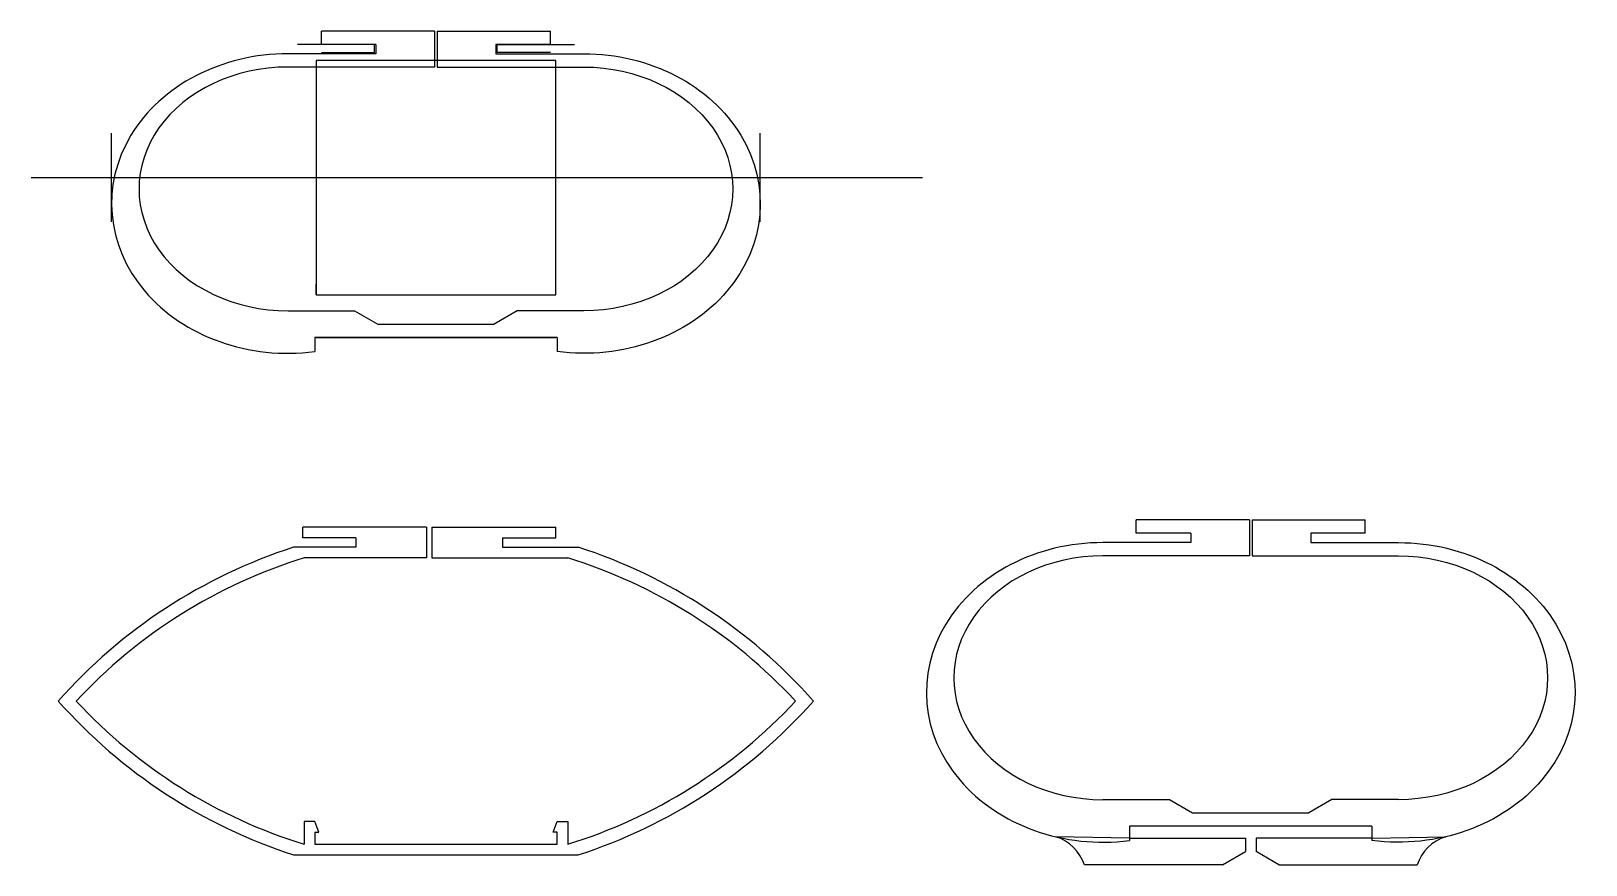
# Model space of a CAD drawing. Header units: millimetres. Extents: x -107 to 477, y -28 to 285.
import ezdxf

# ---------------------------------------------------------------- set-up
doc = ezdxf.new("R2010")
doc.units = ezdxf.units.MM

msp = doc.modelspace()

# ---------------------------------------------------------------- linework, layer by layer
at = {"color": 1}
for p, q in [((2, 279.75), (2, 284.75)), ((44.5, 284.75), (2, 284.75)), ((44.5, 284.75), (44.5, 271.25)), ((45.5, 284.75), (45.5, 271.25)), ((45.5, 284.75), (88, 284.75)), ((88, 279.75), (88, 284.75)), ((22.5, 276.25), (-10.5, 276.25)), ((22.5, 279.75), (2, 279.75)), ((22.5, 279.75), (22.5, 276.25)), ((88, 279.75), (67.5, 279.75)), ((67.5, 279.75), (67.5, 276.25)), ((67.5, 276.25), (100.5, 276.25)), ((44.5, 271.25), (-10.5, 271.25)), ((45.5, 271.25), (100.5, 271.25)), ((-10.5, 179.75), (14.5, 179.75)), ((14.5, 179.75), (23.16, 174.75)), ((75.5, 179.75), (66.84, 174.75)), ((100.5, 179.75), (75.5, 179.75)), ((90.5, 169.75), (-0.5, 169.75)), ((-0.5, 169.75), (-0.5, 164.43)), ((23.16, 174.75), (66.84, 174.75)), ((90.5, 169.75), (90.5, 164.43)), ((307.85, 96.23), (307.85, 101.23)), ((350.35, 101.23), (307.85, 101.23)), ((350.35, 101.23), (350.35, 87.73)), ((351.35, 101.23), (351.35, 87.73)), ((351.35, 101.23), (393.85, 101.23)), ((393.85, 96.23), (393.85, 101.23)), ((-5, 94.5), (-5, 98.5)), ((41.5, 98.5), (-5, 98.5)), ((15, 94.5), (-5, 94.5)), ((15, 94.5), (15, 91)), ((41.5, 98.5), (41.5, 87)), ((43.5, 98.5), (43.5, 87)), ((43.5, 98.5), (90, 98.5)), ((70, 94.5), (90, 94.5)), ((70, 94.5), (70, 91)), ((90, 94.5), (90, 98.5)), ((328.35, 96.23), (307.85, 96.23)), ((328.35, 96.23), (328.35, 92.73)), ((393.85, 96.23), (373.35, 96.23)), ((373.35, 96.23), (373.35, 92.73)), ((15, 91), (-8.43, 91)), ((70, 91), (98.43, 91)), ((328.35, 92.73), (295.35, 92.73)), ((350.35, 87.73), (295.35, 87.73)), ((351.35, 87.73), (406.35, 87.73)), ((373.35, 92.73), (406.35, 92.73)), ((41.5, 87), (-4.5, 87)), ((43.5, 87), (94.5, 87)), ((295.35, -3.77), (320.35, -3.77)), ((320.35, -3.77), (329.01, -8.77)), ((381.35, -3.77), (372.69, -8.77)), ((406.35, -3.77), (381.35, -3.77)), ((329.01, -8.77), (372.69, -8.77)), ((-0.5, -12), (-4.5, -12)), ((-4.5, -12), (-4.5, -20.5)), ((1, -16), (-0.5, -12)), ((-0.5, -16), (-0.5, -20.5)), ((-0.5, -16), (1, -16)), ((89, -16), (90.5, -12)), ((90.5, -16), (89, -16)), ((90.5, -12), (94.5, -12)), ((90.5, -20.5), (90.5, -16)), ((94.5, -12), (94.5, -20.5)), ((396.35, -13.77), (305.35, -13.77)), ((305.35, -13.77), (305.35, -19.09)), ((396.35, -13.77), (396.35, -19.09)), ((-0.5, -20.5), (90.5, -20.5)), ((-8.43, -24.5), (98.43, -24.5))]:
    msp.add_line(p, q, dxfattribs=at)
for p, q in [((22, 279.75), (-7, 279.75)), ((2, 276.75), (22, 276.75)), ((22, 276.75), (22, 279.75)), ((68, 276.75), (68, 279.75)), ((68, 279.75), (97, 279.75)), ((88, 276.75), (68, 276.75)), ((0, 185.75), (0, 189.75)), ((0, 169.75), (90, 169.75))]:
    msp.add_line(p, q)
at = {"color": 3}
for p, q in [((-76.75, 213.13), (-76.75, 246.38)), ((166.75, 213.13), (166.75, 246.38)), ((-106.95, 229.75), (227.63, 229.75)), ((305.35, -18.27), (277.68, -17.7)), ((305.35, -18.27), (348.85, -18.27)), ((340.25, -28.27), (348.85, -23.27)), ((348.85, -18.27), (348.85, -23.27)), ((396.35, -18.27), (352.85, -18.27)), ((352.85, -18.27), (352.85, -23.27)), ((361.45, -28.27), (352.85, -23.27)), ((396.35, -18.27), (424.03, -17.7)), ((340.25, -28.27), (288.41, -28.27)), ((361.45, -28.27), (413.29, -28.27))]:
    msp.add_line(p, q, dxfattribs=at)
msp.add_lwpolyline([(0, 185.75), (90, 185.75), (90, 273.75), (0, 273.75)], close=True)
at = {"color": 1}
for centre, radius, start, end in [((53.28, -99.78), 200.51, 107.92383, 138.43614), ((36.72, -99.78), 200.51, 41.56386, 72.07617), ((53.28, -99.78), 195.51, 107.18804, 137.12341), ((36.72, -99.78), 195.51, 42.87659, 72.81196), ((53.28, 166.28), 200.51, 221.56386, 252.07617), ((53.28, 166.28), 195.51, 222.87659, 252.81196), ((36.72, 166.28), 195.51, 287.18804, 317.12341), ((36.72, 166.28), 200.51, 287.92383, 318.43614)]:
    msp.add_arc(centre, radius, start, end, dxfattribs=at)
at = {"color": 3}
for centre, start, end in [((272.8, -33.39), 18.16601, 72.74235), ((428.91, -33.39), 107.25765, 161.83399)]:
    msp.add_arc(centre, 16.43, start, end, dxfattribs=at)
at = {"color": 1}
for centre, major_axis, ratio, end_param in [((-10.5, 220.02), (-66.25, 0), 0.848795, 8.005502), ((-10.5, 225.5), (-55.94, 0), 0.817908, 7.853982), ((295.35, 36.5), (-66.25, 0), 0.848795, 8.005502), ((295.35, 41.98), (-55.94, 0), 0.817908, 7.853982)]:
    msp.add_ellipse(centre, major_axis=major_axis, ratio=ratio, start_param=4.712389, end_param=end_param, dxfattribs=at)
at = {"color": 1, "extrusion": (0, 0, -1)}
for centre, major_axis, ratio, end_param in [((100.5, 220.02), (66.25, 0), 0.848795, 8.005502), ((100.5, 225.5), (55.94, 0), 0.817908, 7.853982), ((406.35, 36.5), (66.25, 0), 0.848795, 8.005502), ((406.35, 41.98), (55.94, 0), 0.817908, 7.853982)]:
    msp.add_ellipse(centre, major_axis=major_axis, ratio=ratio, start_param=4.712389, end_param=end_param, dxfattribs=at)

doc.saveas('drawing.dxf')
